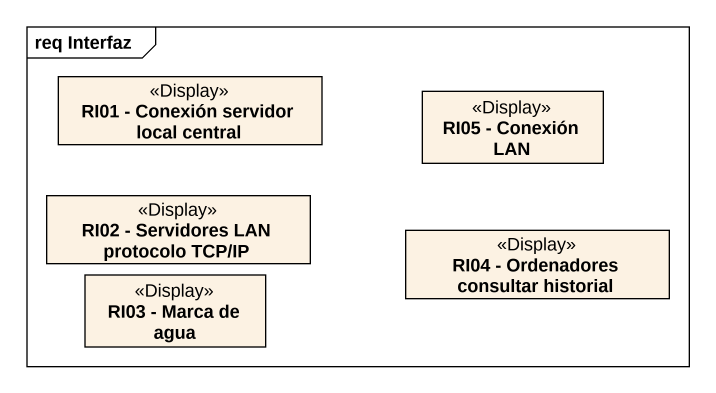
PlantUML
@startuml
mainframe req Interfaz
hide circle
hide empty members
class "RI01 - Conexión servidor local central" as RI01_Conexión_servidor <<Display>>
class "RI05 - Conexión LAN" as RI05_Conexión_LAN <<Display>>
class "RI02 - Servidores LAN protocolo TCP/IP" as RI02_Servidores_LAN <<Display>>
class "RI04 - Ordenadores consultar historial" as RI04_Ordenadores_consultar <<Display>>
class "RI03 - Marca de agua" as RI03_Marca_de_agua <<Display>>
@enduml
